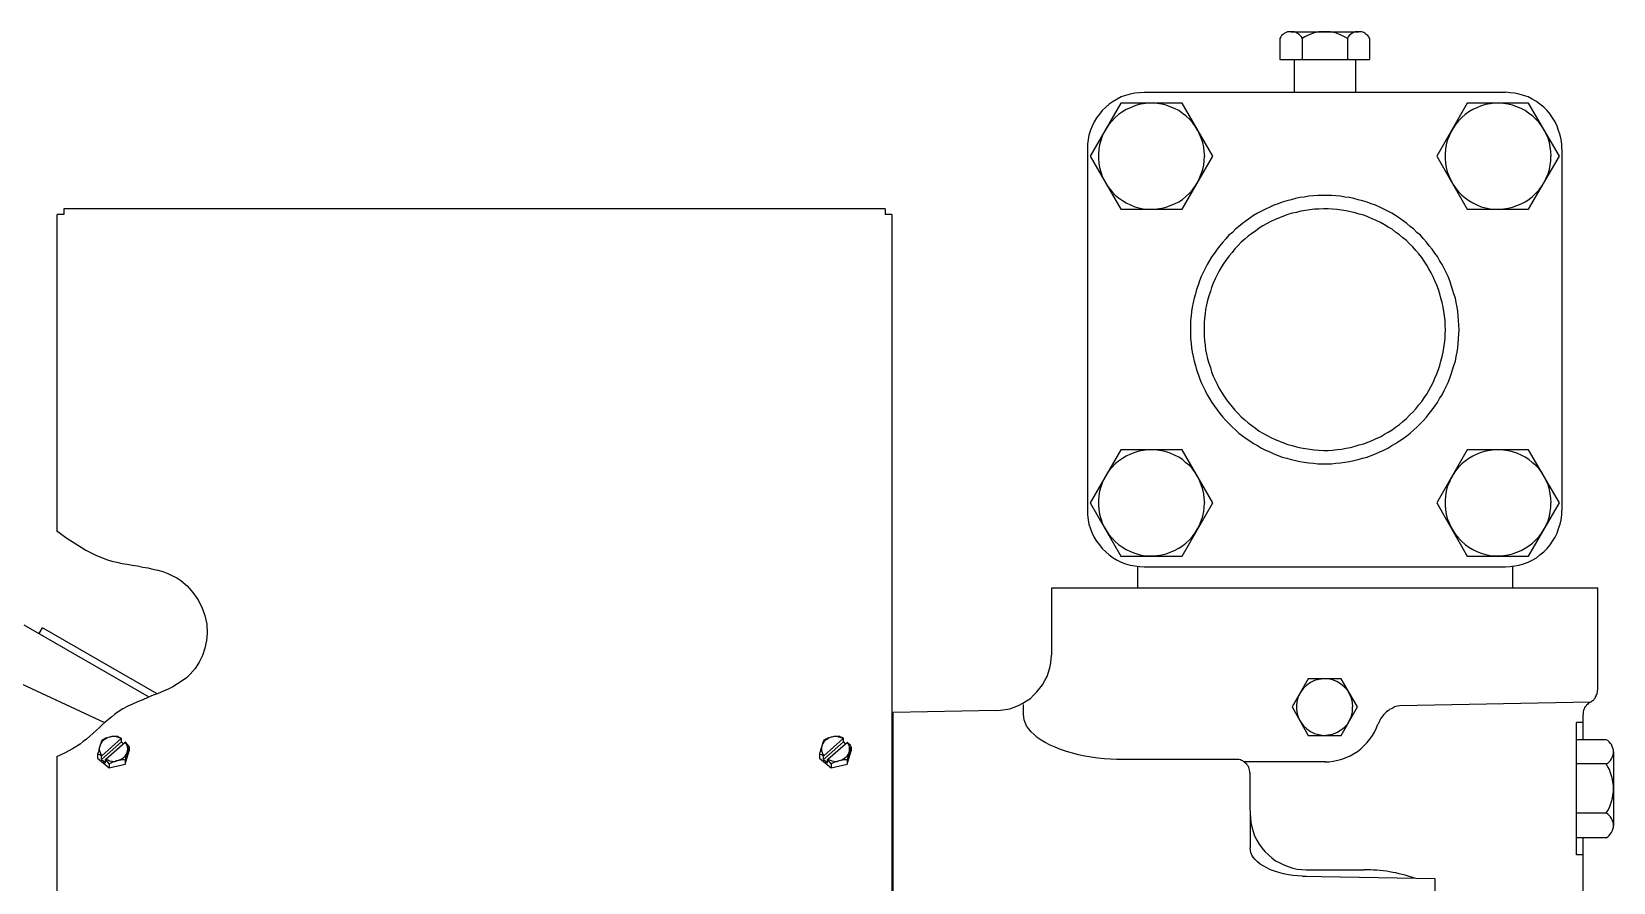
# Model space of a CAD drawing. Extents: x 527 to 1038, y -8 to 315.
# Drawn here: x 855.47 to 869.46, y 70.52 to 78.04 of the extents above; entities that cross this region are included whole.
import ezdxf

# ---------------------------------------------------------------- set-up
doc = ezdxf.new("R2010")
doc.units = 0
doc.header["$MEASUREMENT"] = 0
doc.layers.get('0').update_dxf_attribs({"linetype": 'CONTINUOUS'})

msp = doc.modelspace()

# ---------------------------------------------------------------- linework, layer by layer
for p, q in [((866.609, 78.04), (867.204, 78.04)), ((866.509, 77.98), (866.509, 77.795)), ((866.708, 77.98), (866.708, 77.795)), ((867.107, 77.98), (867.107, 77.795)), ((867.303, 77.98), (867.303, 77.795)), ((866.509, 77.795), (867.303, 77.795)), ((866.635, 77.795), (866.635, 77.502)), ((867.177, 77.795), (867.177, 77.502)), ((868.505, 77.502), (865.311, 77.502)), ((864.808, 77.003), (864.808, 73.81)), ((869.003, 77.003), (869.003, 73.81)), ((855.76, 76.423), (855.701, 76.423)), ((855.701, 73.626), (855.701, 76.423)), ((863.019, 76.474), (855.76, 76.474)), ((855.76, 76.474), (855.76, 76.423)), ((863.019, 76.474), (863.019, 76.423)), ((863.08, 76.423), (863.019, 76.423)), ((863.08, 76.423), (863.08, 68.216)), ((865.25, 73.312), (865.25, 73.123)), ((865.311, 73.308), (868.505, 73.308)), ((868.565, 73.312), (868.565, 73.123)), ((864.494, 73.123), (869.321, 73.123)), ((864.494, 72.539), (864.494, 73.123)), ((869.321, 72.218), (869.321, 73.123)), ((856.514, 72.157), (855.408, 72.795)), ((855.54, 72.719), (855.569, 72.77)), ((856.584, 72.187), (855.569, 72.77)), ((855.303, 72.315), (856.119, 71.932)), ((864.002, 72.039), (863.091, 72.022)), ((863.091, 61.017), (863.091, 72.022)), ((864.243, 72.008), (864.243, 72.092)), ((869.254, 72.113), (867.569, 72.082)), ((869.131, 70.765), (869.131, 71.932)), ((869.19, 71.932), (869.131, 71.932)), ((869.19, 71.781), (869.19, 72.005)), ((856.091, 71.607), (856.268, 71.763)), ((856.267, 71.791), (856.094, 71.639)), ((856.129, 71.61), (856.301, 71.759)), ((856.268, 71.791), (856.267, 71.791)), ((856.268, 71.763), (856.268, 71.791)), ((856.268, 71.763), (856.286, 71.746)), ((856.304, 71.759), (856.301, 71.759)), ((862.476, 71.607), (862.652, 71.763)), ((862.65, 71.791), (862.477, 71.639)), ((862.512, 71.61), (862.686, 71.759)), ((862.652, 71.791), (862.65, 71.791)), ((862.652, 71.763), (862.652, 71.791)), ((862.652, 71.763), (862.668, 71.746)), ((862.686, 71.759), (862.686, 71.759)), ((869.395, 71.781), (869.131, 71.781)), ((855.701, 68.216), (855.701, 71.632)), ((856.058, 71.654), (856.058, 71.619)), ((856.091, 71.607), (856.091, 71.637)), ((856.094, 71.639), (856.094, 71.637)), ((856.129, 71.61), (856.126, 71.605)), ((856.301, 71.564), (856.337, 71.683)), ((856.301, 71.6), (856.301, 71.564)), ((856.337, 71.719), (856.337, 71.683)), ((862.441, 71.654), (862.441, 71.619)), ((862.477, 71.639), (862.476, 71.637)), ((862.476, 71.607), (862.476, 71.637)), ((862.512, 71.61), (862.511, 71.605)), ((862.683, 71.564), (862.721, 71.683)), ((862.683, 71.6), (862.683, 71.564)), ((862.721, 71.719), (862.721, 71.683)), ((866.125, 71.605), (865.123, 71.605)), ((869.458, 71.675), (869.458, 71.022)), ((856.161, 71.567), (856.161, 71.533)), ((862.543, 71.567), (862.543, 71.533)), ((866.912, 71.586), (866.192, 71.586)), ((866.244, 71.486), (866.247, 70.826)), ((869.395, 71.567), (869.131, 71.567)), ((869.395, 71.133), (869.131, 71.133)), ((869.395, 70.914), (869.131, 70.914)), ((869.19, 66.514), (869.19, 70.914)), ((869.19, 70.765), (869.131, 70.765)), ((866.746, 70.63), (867.256, 70.63)), ((866.711, 70.575), (867.879, 70.555)), ((867.879, 70.555), (867.879, 69.47))]:
    msp.add_line(p, q)
for points in [[(866.708, 77.98), (866.7, 77.993), (866.69, 78.005), (866.679, 78.015), (866.667, 78.025), (866.653, 78.033), (866.639, 78.039), (866.624, 78.04), (866.609, 78.04), (866.594, 78.04), (866.578, 78.039), (866.565, 78.033), (866.548, 78.025), (866.539, 78.015), (866.525, 78.005), (866.518, 77.993), (866.509, 77.98)], [(867.107, 77.98), (867.082, 77.993), (867.058, 78.005), (867.036, 78.016), (867.01, 78.028), (866.985, 78.033), (866.958, 78.039), (866.933, 78.04), (866.906, 78.04), (866.88, 78.04), (866.855, 78.039), (866.828, 78.033), (866.803, 78.028), (866.777, 78.016), (866.754, 78.005), (866.73, 77.993), (866.708, 77.98), (866.708, 77.98)], [(867.303, 77.98), (867.295, 77.993), (867.288, 78.005), (867.274, 78.015), (867.265, 78.025), (867.251, 78.033), (867.234, 78.039), (867.219, 78.04), (867.204, 78.04), (867.189, 78.04), (867.174, 78.039), (867.16, 78.033), (867.146, 78.025), (867.134, 78.015), (867.122, 78.005), (867.113, 77.993), (867.107, 77.98)], [(865.311, 77.502), (865.268, 77.5), (865.226, 77.497), (865.187, 77.488), (865.145, 77.477), (865.107, 77.463), (865.07, 77.444), (865.035, 77.424), (865.002, 77.4), (864.97, 77.372), (864.94, 77.343), (864.915, 77.311), (864.889, 77.278), (864.868, 77.243), (864.85, 77.205), (864.836, 77.168), (864.822, 77.126), (864.815, 77.086), (864.809, 77.045), (864.808, 77.003), (864.808, 77.003)], [(869.003, 77.003), (869.001, 77.045), (868.997, 77.086), (868.988, 77.126), (868.974, 77.165), (868.96, 77.205), (868.943, 77.243), (868.921, 77.278), (868.898, 77.311), (868.872, 77.343), (868.843, 77.372), (868.808, 77.398), (868.778, 77.424), (868.74, 77.444), (868.706, 77.463), (868.665, 77.477), (868.626, 77.488), (868.587, 77.497), (868.545, 77.5), (868.505, 77.505), (868.505, 77.502)], [(864.832, 76.939), (865.105, 76.47), (865.646, 76.47), (865.916, 76.939), (865.646, 77.408), (865.105, 77.408), (864.832, 76.939)], [(865.845, 76.939), (865.841, 76.98), (865.836, 77.018), (865.83, 77.059), (865.815, 77.098), (865.8, 77.135), (865.782, 77.17), (865.76, 77.205), (865.736, 77.237), (865.711, 77.268), (865.679, 77.296), (865.649, 77.318), (865.615, 77.343), (865.579, 77.36), (865.541, 77.377), (865.503, 77.389), (865.465, 77.4), (865.425, 77.406), (865.384, 77.408), (865.344, 77.408), (865.302, 77.403), (865.264, 77.396), (865.226, 77.383), (865.188, 77.368), (865.151, 77.353), (865.118, 77.331), (865.084, 77.307), (865.055, 77.282), (865.027, 77.251), (864.999, 77.22), (864.978, 77.187), (864.955, 77.153), (864.94, 77.116), (864.926, 77.079), (864.915, 77.039), (864.908, 77.001), (864.907, 76.958), (864.907, 76.92), (864.908, 76.878), (864.915, 76.84), (864.926, 76.801), (864.94, 76.761), (864.955, 76.726), (864.978, 76.69), (864.999, 76.659), (865.027, 76.625), (865.055, 76.595), (865.084, 76.57), (865.118, 76.549), (865.151, 76.527), (865.188, 76.508), (865.226, 76.493), (865.264, 76.484), (865.302, 76.475), (865.344, 76.471), (865.384, 76.47), (865.425, 76.474), (865.465, 76.479), (865.503, 76.49), (865.541, 76.502), (865.579, 76.517), (865.615, 76.537), (865.649, 76.557), (865.679, 76.584), (865.711, 76.612), (865.736, 76.641), (865.76, 76.674), (865.782, 76.708), (865.8, 76.744), (865.815, 76.782), (865.83, 76.821), (865.836, 76.86), (865.841, 76.899), (865.843, 76.939), (865.845, 76.939)], [(867.897, 76.939), (868.166, 76.47), (868.708, 76.47), (868.981, 76.939), (868.708, 77.408), (868.166, 77.408), (867.897, 76.939)], [(868.907, 76.939), (868.906, 76.98), (868.9, 77.018), (868.892, 77.059), (868.881, 77.098), (868.864, 77.135), (868.846, 77.17), (868.825, 77.205), (868.802, 77.237), (868.773, 77.268), (868.744, 77.296), (868.712, 77.318), (868.677, 77.343), (868.644, 77.36), (868.605, 77.377), (868.567, 77.389), (868.527, 77.4), (868.488, 77.406), (868.449, 77.408), (868.407, 77.408), (868.368, 77.403), (868.328, 77.396), (868.289, 77.383), (868.251, 77.368), (868.216, 77.353), (868.18, 77.331), (868.149, 77.307), (868.117, 77.282), (868.09, 77.251), (868.061, 77.22), (868.041, 77.187), (868.021, 77.153), (868.006, 77.116), (867.989, 77.079), (867.979, 77.039), (867.974, 77.001), (867.97, 76.958), (867.97, 76.92), (867.974, 76.878), (867.979, 76.84), (867.989, 76.801), (868.006, 76.761), (868.021, 76.726), (868.041, 76.69), (868.061, 76.659), (868.09, 76.625), (868.117, 76.595), (868.149, 76.57), (868.18, 76.549), (868.216, 76.527), (868.251, 76.508), (868.289, 76.493), (868.328, 76.484), (868.368, 76.475), (868.407, 76.471), (868.449, 76.47), (868.488, 76.474), (868.527, 76.479), (868.567, 76.49), (868.605, 76.502), (868.644, 76.517), (868.677, 76.537), (868.712, 76.557), (868.744, 76.584), (868.773, 76.612), (868.802, 76.641), (868.825, 76.674), (868.846, 76.708), (868.864, 76.744), (868.881, 76.782), (868.892, 76.821), (868.9, 76.86), (868.906, 76.899), (868.906, 76.939), (868.907, 76.939)], [(868.094, 75.405), (868.092, 75.447), (868.09, 75.486), (868.085, 75.528), (868.082, 75.566), (868.077, 75.606), (868.068, 75.646), (868.061, 75.685), (868.049, 75.723), (868.037, 75.762), (868.025, 75.799), (868.012, 75.837), (867.997, 75.875), (867.979, 75.91), (867.963, 75.947), (867.945, 75.983), (867.922, 76.018), (867.903, 76.052), (867.88, 76.083), (867.855, 76.117), (867.831, 76.148), (867.806, 76.18), (867.779, 76.21), (867.752, 76.24), (867.721, 76.266), (867.694, 76.294), (867.662, 76.319), (867.632, 76.345), (867.599, 76.369), (867.566, 76.392), (867.532, 76.414), (867.499, 76.435), (867.464, 76.454), (867.428, 76.471), (867.393, 76.49), (867.355, 76.506), (867.318, 76.519), (867.28, 76.532), (867.241, 76.545), (867.203, 76.555), (867.164, 76.564), (867.124, 76.573), (867.085, 76.578), (867.046, 76.587), (867.005, 76.588), (866.967, 76.592), (866.924, 76.593), (866.886, 76.593), (866.846, 76.592), (866.806, 76.588), (866.766, 76.587), (866.725, 76.578), (866.687, 76.573), (866.647, 76.564), (866.609, 76.555), (866.571, 76.545), (866.53, 76.532), (866.494, 76.519), (866.457, 76.506), (866.42, 76.49), (866.383, 76.471), (866.347, 76.454), (866.311, 76.435), (866.278, 76.414), (866.244, 76.392), (866.211, 76.369), (866.178, 76.345), (866.148, 76.319), (866.116, 76.294), (866.09, 76.266), (866.058, 76.24), (866.031, 76.21), (866.005, 76.18), (865.98, 76.148), (865.955, 76.117), (865.931, 76.083), (865.909, 76.052), (865.888, 76.018), (865.868, 75.983), (865.849, 75.947), (865.831, 75.91), (865.815, 75.875), (865.8, 75.837), (865.786, 75.799), (865.774, 75.762), (865.763, 75.723), (865.752, 75.685), (865.743, 75.646), (865.734, 75.606), (865.729, 75.566), (865.725, 75.528), (865.721, 75.486), (865.719, 75.447), (865.719, 75.408), (865.719, 75.366), (865.721, 75.327), (865.725, 75.285), (865.729, 75.246), (865.734, 75.208), (865.743, 75.17), (865.752, 75.128), (865.763, 75.09), (865.774, 75.051), (865.786, 75.014), (865.8, 74.976), (865.815, 74.938), (865.831, 74.904), (865.849, 74.867), (865.868, 74.83), (865.888, 74.796), (865.909, 74.763), (865.931, 74.729), (865.955, 74.696), (865.98, 74.664), (866.005, 74.633), (866.031, 74.604), (866.058, 74.576), (866.09, 74.545), (866.116, 74.521), (866.148, 74.492), (866.178, 74.467), (866.211, 74.443), (866.244, 74.422), (866.278, 74.4), (866.311, 74.381), (866.347, 74.359), (866.383, 74.341), (866.42, 74.326), (866.457, 74.309), (866.494, 74.295), (866.53, 74.279), (866.571, 74.271), (866.609, 74.259), (866.647, 74.248), (866.687, 74.241), (866.725, 74.235), (866.766, 74.229), (866.806, 74.225), (866.846, 74.221), (866.886, 74.221), (866.924, 74.221), (866.967, 74.221), (867.005, 74.225), (867.046, 74.229), (867.085, 74.235), (867.124, 74.241), (867.164, 74.248), (867.203, 74.259), (867.241, 74.271), (867.28, 74.279), (867.318, 74.295), (867.355, 74.309), (867.393, 74.326), (867.428, 74.341), (867.464, 74.359), (867.499, 74.381), (867.532, 74.4), (867.566, 74.422), (867.599, 74.443), (867.632, 74.467), (867.662, 74.492), (867.694, 74.521), (867.721, 74.545), (867.752, 74.576), (867.779, 74.604), (867.806, 74.633), (867.831, 74.664), (867.855, 74.696), (867.88, 74.729), (867.903, 74.763), (867.922, 74.796), (867.945, 74.83), (867.963, 74.867), (867.979, 74.904), (867.997, 74.938), (868.012, 74.976), (868.025, 75.014), (868.037, 75.051), (868.049, 75.09), (868.061, 75.128), (868.068, 75.17), (868.077, 75.208), (868.082, 75.246), (868.085, 75.285), (868.09, 75.327), (868.092, 75.366), (868.094, 75.405)], [(867.974, 75.405), (867.971, 75.447), (867.97, 75.486), (867.965, 75.528), (867.96, 75.566), (867.954, 75.606), (867.945, 75.646), (867.933, 75.685), (867.925, 75.723), (867.911, 75.761), (867.897, 75.799), (867.88, 75.837), (867.865, 75.872), (867.847, 75.908), (867.828, 75.943), (867.808, 75.977), (867.784, 76.012), (867.764, 76.045), (867.737, 76.076), (867.712, 76.107), (867.684, 76.137), (867.656, 76.164), (867.63, 76.193), (867.598, 76.219), (867.566, 76.245), (867.533, 76.269), (867.502, 76.293), (867.466, 76.312), (867.434, 76.333), (867.399, 76.354), (867.361, 76.371), (867.326, 76.387), (867.288, 76.403), (867.251, 76.417), (867.21, 76.428), (867.174, 76.438), (867.134, 76.447), (867.095, 76.456), (867.055, 76.461), (867.015, 76.468), (866.976, 76.471), (866.936, 76.474), (866.895, 76.474), (866.855, 76.471), (866.817, 76.47), (866.775, 76.466), (866.737, 76.46), (866.696, 76.452), (866.657, 76.443), (866.618, 76.435), (866.58, 76.423), (866.542, 76.408), (866.505, 76.394), (866.468, 76.379), (866.43, 76.361), (866.396, 76.343), (866.359, 76.324), (866.328, 76.304), (866.294, 76.278), (866.262, 76.255), (866.229, 76.233), (866.2, 76.205), (866.168, 76.178), (866.14, 76.15), (866.112, 76.121), (866.087, 76.089), (866.062, 76.059), (866.038, 76.027), (866.014, 75.995), (865.995, 75.961), (865.973, 75.926), (865.955, 75.89), (865.938, 75.855), (865.921, 75.817), (865.906, 75.78), (865.895, 75.742), (865.881, 75.705), (865.871, 75.665), (865.86, 75.624), (865.853, 75.585), (865.848, 75.548), (865.843, 75.508), (865.841, 75.467), (865.839, 75.427), (865.839, 75.387), (865.841, 75.347), (865.843, 75.306), (865.848, 75.268), (865.853, 75.228), (865.86, 75.189), (865.871, 75.149), (865.881, 75.11), (865.895, 75.072), (865.906, 75.033), (865.921, 74.995), (865.938, 74.959), (865.955, 74.924), (865.973, 74.887), (865.995, 74.854), (866.014, 74.82), (866.038, 74.787), (866.062, 74.756), (866.087, 74.724), (866.112, 74.693), (866.14, 74.664), (866.168, 74.635), (866.2, 74.609), (866.229, 74.582), (866.262, 74.558), (866.294, 74.534), (866.328, 74.51), (866.359, 74.49), (866.396, 74.469), (866.43, 74.452), (866.468, 74.434), (866.505, 74.42), (866.542, 74.405), (866.58, 74.391), (866.618, 74.381), (866.657, 74.371), (866.696, 74.36), (866.737, 74.355), (866.775, 74.349), (866.817, 74.344), (866.855, 74.341), (866.895, 74.339), (866.936, 74.339), (866.976, 74.341), (867.015, 74.346), (867.055, 74.35), (867.095, 74.357), (867.134, 74.364), (867.174, 74.376), (867.21, 74.387), (867.251, 74.396), (867.288, 74.411), (867.326, 74.426), (867.361, 74.443), (867.399, 74.459), (867.434, 74.481), (867.466, 74.501), (867.502, 74.521), (867.533, 74.545), (867.566, 74.569), (867.598, 74.593), (867.63, 74.621), (867.656, 74.649), (867.684, 74.678), (867.712, 74.707), (867.737, 74.74), (867.764, 74.771), (867.784, 74.802), (867.808, 74.837), (867.828, 74.869), (867.847, 74.906), (867.865, 74.94), (867.88, 74.977), (867.897, 75.015), (867.911, 75.053), (867.925, 75.09), (867.933, 75.128), (867.945, 75.17), (867.954, 75.208), (867.96, 75.246), (867.965, 75.285), (867.97, 75.327), (867.971, 75.366), (867.974, 75.405)], [(864.832, 73.874), (865.105, 73.404), (865.646, 73.404), (865.916, 73.874), (865.646, 74.344), (865.105, 74.344), (864.832, 73.874)], [(865.845, 73.874), (865.841, 73.915), (865.836, 73.955), (865.83, 73.994), (865.815, 74.034), (865.8, 74.073), (865.782, 74.107), (865.76, 74.143), (865.736, 74.176), (865.711, 74.205), (865.679, 74.23), (865.649, 74.257), (865.615, 74.278), (865.579, 74.297), (865.541, 74.314), (865.503, 74.326), (865.465, 74.335), (865.425, 74.341), (865.384, 74.345), (865.344, 74.344), (865.302, 74.339), (865.264, 74.331), (865.226, 74.321), (865.188, 74.306), (865.151, 74.288), (865.118, 74.268), (865.084, 74.244), (865.055, 74.219), (865.027, 74.189), (864.999, 74.158), (864.978, 74.125), (864.955, 74.089), (864.94, 74.053), (864.926, 74.016), (864.915, 73.977), (864.908, 73.937), (864.907, 73.896), (864.907, 73.856), (864.908, 73.816), (864.915, 73.775), (864.926, 73.736), (864.94, 73.699), (864.955, 73.664), (864.978, 73.627), (864.999, 73.594), (865.027, 73.563), (865.055, 73.534), (865.084, 73.507), (865.118, 73.484), (865.151, 73.464), (865.188, 73.446), (865.226, 73.431), (865.264, 73.418), (865.302, 73.411), (865.344, 73.408), (865.384, 73.407), (865.425, 73.411), (865.465, 73.417), (865.503, 73.425), (865.541, 73.439), (865.579, 73.454), (865.615, 73.474), (865.649, 73.496), (865.679, 73.518), (865.711, 73.547), (865.736, 73.577), (865.76, 73.61), (865.782, 73.646), (865.8, 73.679), (865.815, 73.716), (865.83, 73.758), (865.836, 73.798), (865.841, 73.834), (865.843, 73.874), (865.845, 73.874)], [(867.897, 73.874), (868.166, 73.404), (868.708, 73.404), (868.981, 73.874), (868.708, 74.344), (868.166, 74.344), (867.897, 73.874)], [(868.907, 73.874), (868.906, 73.915), (868.9, 73.955), (868.892, 73.994), (868.881, 74.034), (868.864, 74.073), (868.846, 74.107), (868.825, 74.143), (868.802, 74.176), (868.773, 74.205), (868.744, 74.23), (868.712, 74.257), (868.677, 74.278), (868.644, 74.297), (868.605, 74.314), (868.567, 74.326), (868.527, 74.335), (868.488, 74.341), (868.449, 74.345), (868.407, 74.344), (868.368, 74.339), (868.328, 74.331), (868.289, 74.321), (868.251, 74.306), (868.216, 74.288), (868.18, 74.268), (868.149, 74.244), (868.117, 74.219), (868.09, 74.189), (868.061, 74.158), (868.041, 74.125), (868.021, 74.089), (868.006, 74.053), (867.989, 74.016), (867.979, 73.977), (867.974, 73.937), (867.97, 73.896), (867.97, 73.856), (867.974, 73.816), (867.979, 73.775), (867.989, 73.736), (868.006, 73.699), (868.021, 73.664), (868.041, 73.627), (868.061, 73.594), (868.09, 73.563), (868.117, 73.534), (868.149, 73.507), (868.18, 73.484), (868.216, 73.464), (868.251, 73.446), (868.289, 73.431), (868.328, 73.418), (868.368, 73.411), (868.407, 73.408), (868.449, 73.407), (868.488, 73.411), (868.527, 73.417), (868.567, 73.425), (868.605, 73.439), (868.644, 73.454), (868.677, 73.474), (868.712, 73.496), (868.744, 73.518), (868.773, 73.547), (868.802, 73.577), (868.825, 73.61), (868.846, 73.646), (868.864, 73.679), (868.881, 73.716), (868.892, 73.758), (868.9, 73.798), (868.906, 73.834), (868.906, 73.874), (868.907, 73.874)], [(864.808, 73.81), (864.809, 73.768), (864.815, 73.726), (864.822, 73.687), (864.836, 73.646), (864.85, 73.608), (864.868, 73.57), (864.889, 73.536), (864.915, 73.503), (864.94, 73.471), (864.97, 73.442), (865.002, 73.415), (865.035, 73.39), (865.07, 73.369), (865.107, 73.352), (865.145, 73.337), (865.187, 73.323), (865.226, 73.317), (865.268, 73.312), (865.311, 73.308)], [(868.505, 73.308), (868.545, 73.312), (868.587, 73.317), (868.626, 73.323), (868.665, 73.337), (868.706, 73.352), (868.74, 73.369), (868.778, 73.39), (868.808, 73.417), (868.843, 73.442), (868.872, 73.471), (868.898, 73.503), (868.921, 73.536), (868.943, 73.573), (868.96, 73.608), (868.974, 73.647), (868.988, 73.687), (868.997, 73.726), (869.001, 73.768), (869.003, 73.81), (869.003, 73.81)], [(855.695, 73.63), (855.778, 73.57), (855.864, 73.513), (855.952, 73.458), (856.042, 73.413), (856.137, 73.375), (856.137, 73.375), (856.182, 73.361), (856.228, 73.35), (856.271, 73.34), (856.318, 73.332), (856.363, 73.323), (856.409, 73.317), (856.456, 73.306), (856.501, 73.301), (856.547, 73.29), (856.59, 73.279), (856.633, 73.268), (856.677, 73.251), (856.715, 73.233), (856.757, 73.212), (856.793, 73.188), (856.793, 73.188), (856.85, 73.141), (856.899, 73.084), (856.944, 73.021), (856.979, 72.952), (857.005, 72.879), (857.022, 72.802), (857.026, 72.724), (857.026, 72.724), (857.019, 72.659), (857.005, 72.591), (856.984, 72.527), (856.955, 72.467), (856.919, 72.412), (856.876, 72.362), (856.876, 72.362), (856.842, 72.328), (856.805, 72.301), (856.765, 72.274), (856.724, 72.25), (856.682, 72.229), (856.639, 72.209), (856.594, 72.189), (856.549, 72.174), (856.503, 72.153), (856.456, 72.133), (856.41, 72.115), (856.367, 72.096), (856.324, 72.077), (856.281, 72.053), (856.239, 72.028), (856.239, 72.028), (856.21, 72.008), (856.182, 71.984), (856.153, 71.961), (856.125, 71.937), (856.097, 71.914), (856.071, 71.887), (856.044, 71.862), (856.016, 71.835), (855.988, 71.813), (855.959, 71.786), (855.931, 71.766), (855.902, 71.743), (855.902, 71.743), (855.835, 71.701), (855.766, 71.663), (855.695, 71.629)], [(864.002, 72.039), (864.04, 72.042), (864.08, 72.047), (864.121, 72.054), (864.16, 72.068), (864.199, 72.084), (864.237, 72.103), (864.27, 72.124), (864.304, 72.147), (864.333, 72.175), (864.362, 72.205), (864.389, 72.236), (864.412, 72.267), (864.433, 72.305), (864.451, 72.341), (864.465, 72.377), (864.476, 72.418), (864.485, 72.46), (864.489, 72.5), (864.494, 72.539)], [(866.618, 72.071), (866.761, 71.818), (867.052, 71.818), (867.195, 72.071), (867.052, 72.32), (866.761, 72.32), (866.618, 72.071)], [(867.156, 72.071), (867.152, 72.11), (867.142, 72.149), (867.126, 72.187), (867.107, 72.22), (867.079, 72.25), (867.047, 72.276), (867.014, 72.296), (866.974, 72.312), (866.936, 72.319), (866.895, 72.32), (866.855, 72.315), (866.817, 72.305), (866.781, 72.287), (866.748, 72.263), (866.718, 72.236), (866.694, 72.205), (866.675, 72.168), (866.663, 72.13), (866.657, 72.09), (866.657, 72.051), (866.663, 72.011), (866.675, 71.972), (866.694, 71.937), (866.718, 71.903), (866.748, 71.877), (866.781, 71.853), (866.817, 71.835), (866.855, 71.827), (866.895, 71.82), (866.936, 71.823), (866.974, 71.83), (867.014, 71.844), (867.047, 71.865), (867.079, 71.89), (867.107, 71.92), (867.126, 71.954), (867.142, 71.99), (867.152, 72.029), (867.153, 72.071), (867.156, 72.071)], [(869.254, 72.113), (869.26, 72.115), (869.267, 72.122), (869.274, 72.127), (869.281, 72.132), (869.286, 72.138), (869.292, 72.144), (869.298, 72.149), (869.301, 72.156), (869.306, 72.165), (869.307, 72.171), (869.312, 72.18), (869.316, 72.187), (869.316, 72.195), (869.317, 72.203), (869.319, 72.212), (869.319, 72.218), (869.321, 72.218)], [(867.569, 72.082), (867.551, 72.079), (867.536, 72.075), (867.522, 72.071), (867.507, 72.061), (867.493, 72.053), (867.478, 72.047), (867.466, 72.037), (867.453, 72.028), (867.44, 72.015), (867.429, 72.004), (867.417, 71.99), (867.408, 71.979), (867.4, 71.965), (867.393, 71.951), (867.384, 71.934), (867.379, 71.92), (867.379, 71.92)], [(869.254, 72.113), (869.247, 72.11), (869.24, 72.104), (869.234, 72.1), (869.228, 72.092), (869.221, 72.086), (869.217, 72.081), (869.214, 72.075), (869.207, 72.068), (869.204, 72.061), (869.2, 72.053), (869.197, 72.047), (869.193, 72.039), (869.192, 72.029), (869.19, 72.022), (869.19, 72.015), (869.19, 72.005)], [(865.123, 71.605), (865.069, 71.605), (865.013, 71.61), (864.955, 71.611), (864.899, 71.619), (864.841, 71.628), (864.785, 71.637), (864.73, 71.649), (864.675, 71.661), (864.623, 71.677), (864.57, 71.695), (864.523, 71.714), (864.479, 71.734), (864.436, 71.756), (864.398, 71.777), (864.365, 71.8), (864.336, 71.827), (864.311, 71.852), (864.288, 71.88), (864.27, 71.903), (864.259, 71.932), (864.248, 71.956), (864.245, 71.981), (864.243, 72.008)], [(866.906, 71.586), (866.944, 71.587), (866.982, 71.591), (867.022, 71.6), (867.058, 71.61), (867.095, 71.623), (867.131, 71.639), (867.162, 71.657), (867.195, 71.678), (867.224, 71.701), (867.253, 71.728), (867.28, 71.756), (867.305, 71.786), (867.329, 71.818), (867.347, 71.849), (867.365, 71.885), (867.376, 71.92), (867.379, 71.92)], [(856.237, 71.809), (856.228, 71.81), (856.214, 71.81), (856.2, 71.809), (856.182, 71.809), (856.167, 71.804), (856.161, 71.803), (856.161, 71.803), (856.144, 71.799), (856.129, 71.795), (856.115, 71.786), (856.102, 71.781), (856.095, 71.777), (856.094, 71.771), (856.088, 71.763), (856.086, 71.749), (856.08, 71.732), (856.073, 71.714), (856.071, 71.708), (856.071, 71.708), (856.068, 71.692), (856.064, 71.675), (856.059, 71.661), (856.058, 71.654)], [(856.267, 71.791), (856.249, 71.799), (856.232, 71.804), (856.211, 71.809), (856.197, 71.809), (856.197, 71.809), (856.18, 71.806), (856.162, 71.803), (856.143, 71.797), (856.126, 71.786), (856.111, 71.777), (856.095, 71.763), (856.086, 71.748), (856.08, 71.732), (856.073, 71.714), (856.071, 71.701), (856.071, 71.701), (856.073, 71.682), (856.08, 71.668), (856.086, 71.652), (856.094, 71.639)], [(856.129, 71.61), (856.147, 71.602), (856.164, 71.596), (856.185, 71.591), (856.197, 71.59), (856.197, 71.59), (856.215, 71.591), (856.234, 71.597), (856.252, 71.604), (856.271, 71.611), (856.286, 71.623), (856.301, 71.637), (856.31, 71.652), (856.318, 71.668), (856.321, 71.682), (856.324, 71.701), (856.324, 71.701), (856.321, 71.714), (856.318, 71.732), (856.31, 71.748), (856.301, 71.759)], [(856.268, 71.791), (856.252, 71.8), (856.239, 71.806), (856.237, 71.809)], [(856.337, 71.719), (856.325, 71.735), (856.319, 71.743), (856.319, 71.743), (856.306, 71.757), (856.304, 71.759)], [(862.619, 71.809), (862.61, 71.81), (862.597, 71.81), (862.583, 71.809), (862.566, 71.809), (862.549, 71.804), (862.543, 71.803), (862.543, 71.803), (862.526, 71.799), (862.512, 71.795), (862.496, 71.786), (862.487, 71.781), (862.478, 71.777), (862.476, 71.771), (862.471, 71.763), (862.467, 71.749), (862.462, 71.732), (862.458, 71.714), (862.455, 71.708), (862.455, 71.708), (862.449, 71.692), (862.445, 71.675), (862.441, 71.661), (862.441, 71.654)], [(862.65, 71.791), (862.63, 71.799), (862.612, 71.804), (862.595, 71.809), (862.581, 71.809), (862.581, 71.809), (862.561, 71.806), (862.544, 71.803), (862.526, 71.797), (862.509, 71.786), (862.493, 71.777), (862.478, 71.763), (862.469, 71.748), (862.462, 71.732), (862.458, 71.714), (862.458, 71.701), (862.458, 71.701), (862.458, 71.682), (862.462, 71.668), (862.469, 71.652), (862.477, 71.639)], [(862.512, 71.61), (862.528, 71.602), (862.548, 71.596), (862.567, 71.591), (862.581, 71.59), (862.581, 71.59), (862.597, 71.591), (862.616, 71.597), (862.636, 71.604), (862.652, 71.611), (862.668, 71.623), (862.683, 71.637), (862.693, 71.652), (862.701, 71.668), (862.706, 71.682), (862.706, 71.701), (862.706, 71.701), (862.706, 71.714), (862.701, 71.732), (862.693, 71.748), (862.686, 71.759)], [(862.652, 71.791), (862.636, 71.8), (862.623, 71.806), (862.619, 71.809)], [(862.721, 71.719), (862.71, 71.735), (862.701, 71.743), (862.701, 71.743), (862.688, 71.757), (862.686, 71.759)], [(869.395, 71.567), (869.409, 71.573), (869.42, 71.586), (869.433, 71.597), (869.442, 71.611), (869.448, 71.628), (869.453, 71.64), (869.458, 71.658), (869.458, 71.675), (869.458, 71.69), (869.453, 71.706), (869.448, 71.721), (869.442, 71.738), (869.433, 71.749), (869.42, 71.763), (869.409, 71.773), (869.395, 71.781)], [(856.094, 71.637), (856.077, 71.647), (856.064, 71.652), (856.058, 71.654)], [(856.058, 71.619), (856.161, 71.533), (856.301, 71.564)], [(856.091, 71.607), (856.126, 71.578), (856.126, 71.605)], [(856.161, 71.567), (856.149, 71.582), (856.143, 71.59), (856.143, 71.59), (856.129, 71.605), (856.126, 71.605)], [(856.337, 71.719), (856.335, 71.714), (856.33, 71.706), (856.325, 71.692), (856.321, 71.677), (856.316, 71.661), (856.314, 71.652), (856.314, 71.652), (856.308, 71.637), (856.304, 71.619), (856.301, 71.605), (856.301, 71.6), (856.29, 71.602), (856.278, 71.602), (856.264, 71.6), (856.247, 71.597), (856.232, 71.596), (856.225, 71.594), (856.225, 71.594), (856.21, 71.587), (856.194, 71.585), (856.18, 71.578), (856.168, 71.572), (856.161, 71.567)], [(862.476, 71.637), (862.459, 71.647), (862.445, 71.652), (862.441, 71.654)], [(862.441, 71.619), (862.543, 71.533), (862.683, 71.564)], [(862.476, 71.607), (862.511, 71.578), (862.511, 71.605)], [(862.543, 71.567), (862.53, 71.582), (862.526, 71.59), (862.526, 71.59), (862.512, 71.605), (862.511, 71.605)], [(862.719, 71.719), (862.718, 71.714), (862.712, 71.706), (862.71, 71.692), (862.704, 71.677), (862.697, 71.661), (862.695, 71.652), (862.695, 71.652), (862.692, 71.637), (862.688, 71.619), (862.683, 71.605), (862.683, 71.6), (862.674, 71.602), (862.661, 71.602), (862.645, 71.6), (862.63, 71.597), (862.612, 71.596), (862.61, 71.594), (862.61, 71.594), (862.593, 71.587), (862.578, 71.585), (862.561, 71.578), (862.549, 71.572), (862.543, 71.567)], [(866.244, 71.486), (866.244, 71.5), (866.242, 71.511), (866.239, 71.523), (866.235, 71.535), (866.232, 71.544), (866.224, 71.554), (866.218, 71.564), (866.21, 71.572), (866.201, 71.58), (866.192, 71.587), (866.182, 71.594), (866.171, 71.597), (866.161, 71.602), (866.147, 71.605), (866.137, 71.605), (866.125, 71.607), (866.125, 71.605)], [(869.395, 71.133), (869.41, 71.155), (869.423, 71.182), (869.434, 71.209), (869.442, 71.235), (869.449, 71.264), (869.453, 71.292), (869.458, 71.321), (869.458, 71.349), (869.458, 71.377), (869.453, 71.406), (869.449, 71.434), (869.442, 71.462), (869.434, 71.488), (869.423, 71.518), (869.41, 71.543), (869.395, 71.567), (869.395, 71.567)], [(866.247, 71.133), (866.249, 71.091), (866.253, 71.05), (866.262, 71.01), (866.273, 70.969), (866.286, 70.931), (866.306, 70.893), (866.328, 70.858), (866.349, 70.826), (866.377, 70.793), (866.408, 70.764), (866.438, 70.736), (866.472, 70.712), (866.508, 70.692), (866.544, 70.674), (866.582, 70.66), (866.624, 70.645), (866.663, 70.638), (866.705, 70.634), (866.743, 70.631), (866.746, 70.63)], [(869.395, 70.914), (869.409, 70.924), (869.42, 70.934), (869.433, 70.948), (869.442, 70.96), (869.448, 70.974), (869.453, 70.99), (869.458, 71.007), (869.458, 71.022), (869.458, 71.04), (869.453, 71.057), (869.448, 71.072), (869.442, 71.086), (869.433, 71.101), (869.42, 71.112), (869.409, 71.124), (869.395, 71.133)], [(866.746, 70.573), (866.706, 70.575), (866.665, 70.577), (866.625, 70.581), (866.585, 70.587), (866.542, 70.596), (866.501, 70.607), (866.463, 70.619), (866.427, 70.631), (866.394, 70.648), (866.361, 70.665), (866.335, 70.681), (866.311, 70.701), (866.291, 70.722), (866.273, 70.743), (866.262, 70.762), (866.253, 70.783), (866.249, 70.803), (866.247, 70.826)], [(867.699, 70.558), (867.673, 70.567), (867.645, 70.575), (867.618, 70.583), (867.592, 70.591), (867.564, 70.596), (867.536, 70.605), (867.508, 70.608), (867.479, 70.613), (867.453, 70.619), (867.423, 70.622), (867.397, 70.625), (867.367, 70.627), (867.338, 70.627), (867.312, 70.63), (867.283, 70.63), (867.256, 70.63)]]:
    msp.add_lwpolyline(points)

doc.saveas('drawing.dxf')
